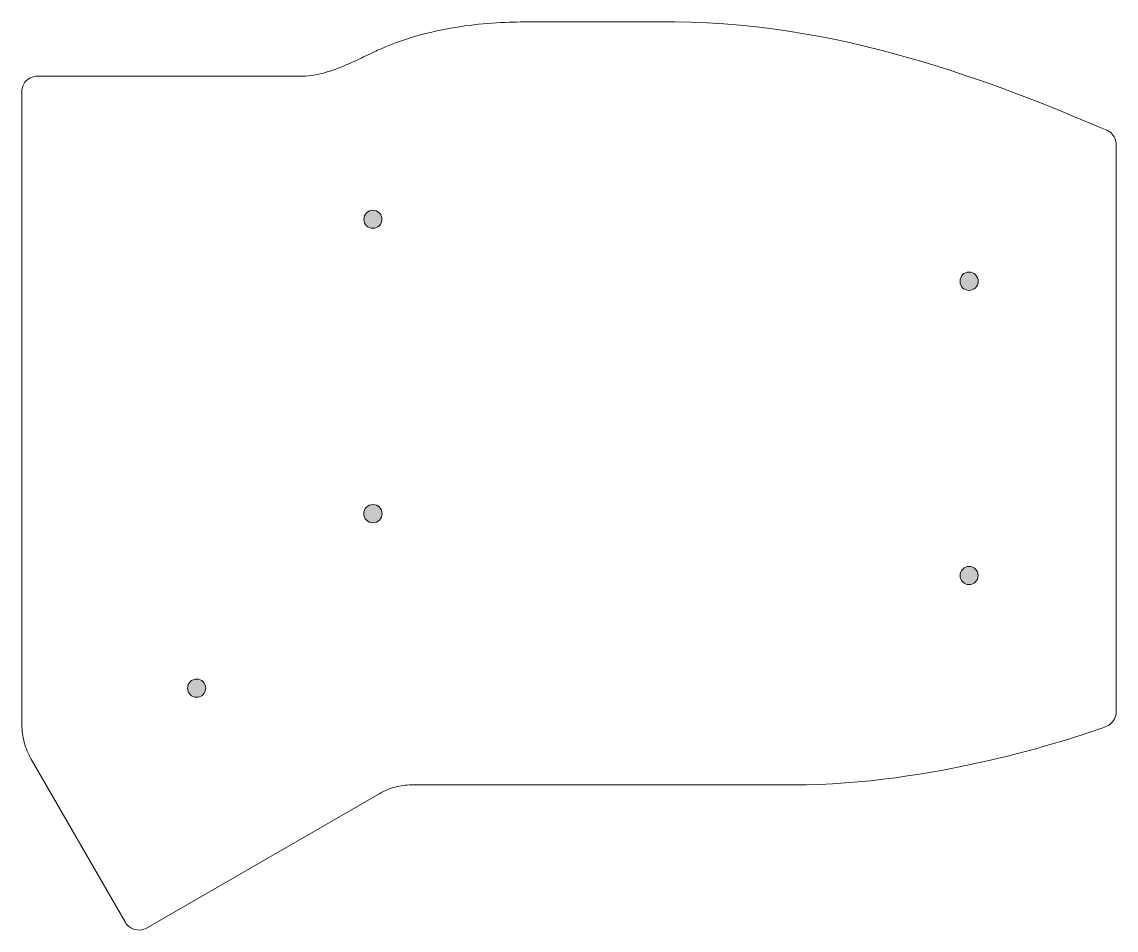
# Model space of a CAD drawing. Header units: millimetres. Extents: x 0 to 141, y 0 to 118.
import ezdxf

# ---------------------------------------------------------------- set-up
doc = ezdxf.new("R2010")
doc.units = ezdxf.units.MM
doc.header["$MEASUREMENT"] = 0
doc.layers.add('Layer 1', color=7, linetype='Continuous')

# ---------------------------------------------------------------- blocks, each defined once
blk = doc.blocks.new('block 5')
at = {"layer": 'Layer 1', "true_color": 0xffffff}
h = blk.add_hatch(color=7, dxfattribs=at)
h.dxf.hatch_style = 2
edge = h.paths.add_edge_path()
edge.add_spline(control_points=[(45.43, 93.32), (46.08, 93.32), (46.6, 92.79), (46.6, 92.15), (46.6, 91.5), (46.08, 90.98), (45.43, 90.98), (44.79, 90.98), (44.27, 91.5), (44.27, 92.15), (44.27, 92.79), (44.79, 93.32), (45.43, 93.32)], knot_values=[0, 0, 0, 0, 1, 1, 1, 2, 2, 2, 3, 3, 3, 4, 4, 4, 4], degree=3, periodic=1)
h = blk.add_hatch(color=7, dxfattribs=at)
h.dxf.hatch_style = 2
edge = h.paths.add_edge_path()
edge.add_spline(control_points=[(122.43, 85.33), (123.08, 85.33), (123.61, 84.8), (123.61, 84.15), (123.61, 83.5), (123.08, 82.97), (122.43, 82.97), (121.78, 82.97), (121.26, 83.5), (121.26, 84.15), (121.26, 84.8), (121.78, 85.33), (122.43, 85.33)], knot_values=[0, 0, 0, 0, 1, 1, 1, 2, 2, 2, 3, 3, 3, 4, 4, 4, 4], degree=3, periodic=1)
h = blk.add_hatch(color=7, dxfattribs=at)
h.dxf.hatch_style = 2
edge = h.paths.add_edge_path()
edge.add_spline(control_points=[(45.43, 55.33), (46.09, 55.33), (46.62, 54.8), (46.62, 54.15), (46.62, 53.5), (46.09, 52.97), (45.43, 52.97), (44.78, 52.97), (44.25, 53.5), (44.25, 54.15), (44.25, 54.8), (44.78, 55.33), (45.43, 55.33)], knot_values=[0, 0, 0, 0, 1, 1, 1, 2, 2, 2, 3, 3, 3, 4, 4, 4, 4], degree=3, periodic=1)
h = blk.add_hatch(color=7, dxfattribs=at)
h.dxf.hatch_style = 2
edge = h.paths.add_edge_path()
edge.add_spline(control_points=[(122.43, 47.33), (123.08, 47.33), (123.6, 46.81), (123.6, 46.16), (123.6, 45.51), (123.08, 44.99), (122.43, 44.99), (121.79, 44.99), (121.26, 45.51), (121.26, 46.16), (121.26, 46.81), (121.79, 47.33), (122.43, 47.33)], knot_values=[0, 0, 0, 0, 1, 1, 1, 2, 2, 2, 3, 3, 3, 4, 4, 4, 4], degree=3, periodic=1)
h = blk.add_hatch(color=7, dxfattribs=at)
h.dxf.hatch_style = 2
edge = h.paths.add_edge_path()
edge.add_spline(control_points=[(22.66, 32.8), (23.31, 32.8), (23.84, 32.27), (23.84, 31.62), (23.84, 30.97), (23.31, 30.44), (22.66, 30.44), (22.01, 30.44), (21.49, 30.97), (21.49, 31.62), (21.49, 32.27), (22.01, 32.8), (22.66, 32.8)], knot_values=[0, 0, 0, 0, 1, 1, 1, 2, 2, 2, 3, 3, 3, 4, 4, 4, 4], degree=3, periodic=1)
at = {"layer": 'Layer 1', "color": 7, "lineweight": 15, "true_color": 0xffffff}
for points in [[(45.43, 93.32), (46.08, 93.32), (46.6, 92.79), (46.6, 92.15), (46.6, 91.5), (46.08, 90.98), (45.43, 90.98), (44.79, 90.98), (44.27, 91.5), (44.27, 92.15), (44.27, 92.79), (44.79, 93.32), (45.43, 93.32)], [(122.43, 85.33), (123.08, 85.33), (123.61, 84.8), (123.61, 84.15), (123.61, 83.5), (123.08, 82.97), (122.43, 82.97), (121.78, 82.97), (121.26, 83.5), (121.26, 84.15), (121.26, 84.8), (121.78, 85.33), (122.43, 85.33)], [(45.43, 55.33), (46.09, 55.33), (46.62, 54.8), (46.62, 54.15), (46.62, 53.5), (46.09, 52.97), (45.43, 52.97), (44.78, 52.97), (44.25, 53.5), (44.25, 54.15), (44.25, 54.8), (44.78, 55.33), (45.43, 55.33)], [(122.43, 47.33), (123.08, 47.33), (123.6, 46.81), (123.6, 46.16), (123.6, 45.51), (123.08, 44.99), (122.43, 44.99), (121.79, 44.99), (121.26, 45.51), (121.26, 46.16), (121.26, 46.81), (121.79, 47.33), (122.43, 47.33)], [(22.66, 32.8), (23.31, 32.8), (23.84, 32.27), (23.84, 31.62), (23.84, 30.97), (23.31, 30.44), (22.66, 30.44), (22.01, 30.44), (21.49, 30.97), (21.49, 31.62), (21.49, 32.27), (22.01, 32.8), (22.66, 32.8)]]:
    blk.add_open_spline(points, degree=3, knots=[0, 0, 0, 0, 1, 1, 1, 2, 2, 2, 3, 3, 3, 4, 4, 4, 4], dxfattribs=at)
blk = doc.blocks.new('block 6')
at = {"layer": 'Layer 1', "color": 7, "lineweight": 20, "true_color": 0xffffff}
for points in [[(58.5, 117.25), (59.09, 117.32)], [(59.09, 117.32), (59.68, 117.38)], [(59.68, 117.38), (60.25, 117.43)], [(60.25, 117.43), (60.82, 117.47)], [(60.82, 117.47), (61.38, 117.51)], [(61.38, 117.51), (61.93, 117.54)], [(61.93, 117.54), (62.46, 117.57)], [(62.46, 117.57), (62.99, 117.59)], [(62.99, 117.59), (63.5, 117.6)], [(63.5, 117.6), (64, 117.61)], [(64, 117.61), (64.49, 117.62)], [(64.49, 117.62), (64.96, 117.63)], [(64.96, 117.63), (65.42, 117.63)], [(65.42, 117.63), (65.68, 117.63)], [(65.68, 117.63), (66.01, 117.63)], [(66.01, 117.63), (66.41, 117.63)], [(66.41, 117.63), (66.87, 117.63)], [(66.87, 117.63), (67.38, 117.63)], [(67.38, 117.63), (67.95, 117.63)], [(67.95, 117.63), (68.57, 117.63)], [(68.57, 117.63), (69.23, 117.63)], [(69.23, 117.63), (69.92, 117.63)], [(69.92, 117.63), (70.65, 117.63)], [(70.65, 117.63), (71.4, 117.63)], [(71.4, 117.63), (72.18, 117.63)], [(72.18, 117.63), (72.97, 117.63)], [(72.97, 117.63), (73.78, 117.63)], [(73.78, 117.63), (74.59, 117.63)], [(74.59, 117.63), (75.4, 117.63)], [(75.4, 117.63), (76.21, 117.63)], [(76.21, 117.63), (77.01, 117.63)], [(77.01, 117.63), (77.79, 117.63)], [(77.79, 117.63), (78.56, 117.63)], [(78.56, 117.63), (79.3, 117.63)], [(79.3, 117.63), (80.02, 117.63)], [(80.02, 117.63), (80.7, 117.63)], [(80.7, 117.63), (81.33, 117.63)], [(81.33, 117.63), (81.93, 117.63)], [(81.93, 117.63), (82.47, 117.63)], [(82.47, 117.63), (82.97, 117.63)], [(82.97, 117.63), (83.4, 117.63)], [(83.4, 117.63), (83.76, 117.63)], [(83.76, 117.63), (84.06, 117.63)], [(84.06, 117.63), (84.28, 117.63)], [(84.28, 117.63), (84.42, 117.63)], [(84.42, 117.63), (86.55, 117.6)], [(86.55, 117.6), (88.66, 117.53)], [(88.66, 117.53), (90.77, 117.4)], [(90.77, 117.4), (92.87, 117.22)], [(50.95, 115.77), (51.6, 115.95)], [(51.6, 115.95), (52.25, 116.12)], [(52.25, 116.12), (52.89, 116.28)], [(52.89, 116.28), (53.53, 116.43)], [(53.53, 116.43), (54.17, 116.56)], [(54.17, 116.56), (54.8, 116.69)], [(54.8, 116.69), (55.43, 116.81)], [(55.43, 116.81), (56.06, 116.91)], [(56.06, 116.91), (56.68, 117.01)], [(56.68, 117.01), (57.29, 117.1)], [(57.29, 117.1), (57.9, 117.18)], [(57.9, 117.18), (58.5, 117.25)], [(92.87, 117.22), (94.96, 117.01)], [(94.96, 117.01), (97.03, 116.75)], [(97.03, 116.75), (99.09, 116.45)], [(99.09, 116.45), (101.14, 116.11)], [(101.14, 116.11), (103.16, 115.74)], [(47.07, 114.41), (47.71, 114.67)], [(47.71, 114.67), (48.36, 114.91)], [(48.36, 114.91), (49.01, 115.15)], [(49.01, 115.15), (49.66, 115.37)], [(49.66, 115.37), (50.3, 115.57)], [(50.3, 115.57), (50.95, 115.77)], [(103.16, 115.74), (105.16, 115.34)], [(105.16, 115.34), (107.14, 114.91)], [(107.14, 114.91), (109.1, 114.45)], [(43.94, 112.96), (44.24, 113.1)], [(44.24, 113.1), (44.53, 113.24)], [(44.53, 113.24), (44.81, 113.38)], [(44.81, 113.38), (45.08, 113.5)], [(45.08, 113.5), (45.34, 113.63)], [(45.34, 113.63), (45.58, 113.75)], [(45.58, 113.75), (45.81, 113.86)], [(45.81, 113.86), (46.03, 113.96)], [(46.03, 113.96), (46.24, 114.05)], [(46.24, 114.05), (46.42, 114.13)], [(46.42, 114.13), (47.07, 114.41)], [(109.1, 114.45), (111.02, 113.97)], [(111.02, 113.97), (112.92, 113.47)], [(112.92, 113.47), (114.8, 112.95)], [(40.59, 111.52), (40.94, 111.65)], [(40.94, 111.65), (41.3, 111.79)], [(41.3, 111.79), (41.65, 111.93)], [(41.65, 111.93), (41.99, 112.07)], [(41.99, 112.07), (42.33, 112.22)], [(42.33, 112.22), (42.67, 112.37)], [(42.67, 112.37), (43, 112.52)], [(43, 112.52), (43.32, 112.66)], [(43.32, 112.66), (43.63, 112.81)], [(43.63, 112.81), (43.94, 112.96)], [(114.8, 112.95), (116.63, 112.41)], [(116.63, 112.41), (118.44, 111.86)], [(118.44, 111.86), (120.21, 111.3)], [(0.68, 110.05), (0.9, 110.23)], [(0.9, 110.23), (1.15, 110.39)], [(1.15, 110.39), (1.41, 110.51)], [(1.41, 110.51), (1.69, 110.59)], [(1.69, 110.59), (1.89, 110.62)], [(1.89, 110.62), (2.1, 110.63)], [(2.1, 110.63), (36.44, 110.63)], [(36.44, 110.63), (36.76, 110.64)], [(36.44, 110.63), (36.44, 110.63)], [(36.76, 110.64), (37.09, 110.66)], [(37.09, 110.66), (37.43, 110.7)], [(37.43, 110.7), (37.77, 110.75)], [(37.77, 110.75), (38.12, 110.81)], [(38.12, 110.81), (38.47, 110.88)], [(38.47, 110.88), (38.82, 110.97)], [(38.82, 110.97), (39.17, 111.06)], [(39.17, 111.06), (39.52, 111.17)], [(39.52, 111.17), (39.88, 111.28)], [(39.88, 111.28), (40.24, 111.4)], [(40.24, 111.4), (40.59, 111.52)], [(120.21, 111.3), (121.94, 110.72)], [(121.94, 110.72), (123.63, 110.15)], [(0.1, 108.63), (0.11, 108.83)], [(0.11, 108.83), (0.14, 109.03)], [(0.14, 109.03), (0.22, 109.32)], [(0.22, 109.32), (0.34, 109.58)], [(0.34, 109.58), (0.5, 109.83)], [(0.5, 109.83), (0.68, 110.05)], [(123.63, 110.15), (125.29, 109.57)], [(125.29, 109.57), (126.9, 108.98)], [(126.9, 108.98), (128.46, 108.4)], [(0.1, 26.96), (0.1, 108.63)], [(128.46, 108.4), (129.98, 107.82)], [(129.98, 107.82), (131.45, 107.25)], [(131.45, 107.25), (132.87, 106.69)], [(132.87, 106.69), (134.23, 106.14)], [(134.23, 106.14), (135.55, 105.6)], [(135.55, 105.6), (136.8, 105.08)], [(136.8, 105.08), (138.01, 104.57)], [(138.01, 104.57), (139.15, 104.09)], [(139.15, 104.09), (140.23, 103.64)], [(140.23, 103.64), (140.42, 103.54)], [(140.42, 103.54), (140.6, 103.42)], [(140.6, 103.42), (140.77, 103.29)], [(140.77, 103.29), (140.92, 103.14)], [(140.92, 103.14), (141.06, 102.97)], [(141.06, 102.97), (141.17, 102.79)], [(141.17, 102.79), (141.26, 102.6)], [(141.26, 102.6), (141.34, 102.4)], [(141.34, 102.4), (141.39, 102.19)], [(141.39, 102.19), (141.42, 101.98)], [(141.42, 101.98), (141.42, 101.83)], [(141.42, 101.83), (141.42, 28.55)], [(141.41, 28.31), (141.37, 28.08)], [(141.42, 28.55), (141.41, 28.31)], [(0.1, 26.66), (0.1, 26.96)], [(140.62, 26.93), (140.43, 26.8)], [(140.8, 27.09), (140.62, 26.93)], [(140.96, 27.26), (140.8, 27.09)], [(141.09, 27.44), (140.96, 27.26)], [(141.21, 27.64), (141.09, 27.44)], [(141.3, 27.86), (141.21, 27.64)], [(141.37, 28.08), (141.3, 27.86)], [(0.12, 26.36), (0.1, 26.66)], [(0.14, 26.07), (0.12, 26.36)], [(0.18, 25.77), (0.14, 26.07)], [(0.22, 25.48), (0.18, 25.77)], [(0.27, 25.19), (0.22, 25.48)], [(136.89, 25.56), (136.06, 25.29)], [(137.66, 25.81), (136.89, 25.56)], [(138.37, 26.04), (137.66, 25.81)], [(139, 26.26), (138.37, 26.04)], [(139.57, 26.46), (139, 26.26)], [(140.07, 26.63), (139.57, 26.46)], [(140.22, 26.69), (140.07, 26.63)], [(140.43, 26.8), (140.22, 26.69)], [(0.34, 24.9), (0.27, 25.19)], [(0.41, 24.61), (0.34, 24.9)], [(0.49, 24.33), (0.41, 24.61)], [(0.58, 24.05), (0.49, 24.33)], [(0.68, 23.77), (0.58, 24.05)], [(132.15, 24.12), (131.04, 23.8)], [(133.21, 24.42), (132.15, 24.12)], [(134.22, 24.72), (133.21, 24.42)], [(135.17, 25.01), (134.22, 24.72)], [(136.06, 25.29), (135.17, 25.01)], [(0.79, 23.49), (0.68, 23.77)], [(0.9, 23.22), (0.79, 23.49)], [(1.03, 22.95), (0.9, 23.22)], [(1.17, 22.69), (1.03, 22.95)], [(1.31, 22.43), (1.17, 22.69)], [(127.42, 22.85), (126.12, 22.54)], [(128.67, 23.17), (127.42, 22.85)], [(129.88, 23.49), (128.67, 23.17)], [(131.04, 23.8), (129.88, 23.49)], [(13.47, 1.38), (1.31, 22.43)], [(120.56, 21.32), (119.09, 21.04)], [(122, 21.62), (120.56, 21.32)], [(123.41, 21.92), (122, 21.62)], [(124.79, 22.22), (123.41, 21.92)], [(126.12, 22.54), (124.79, 22.22)], [(111.32, 19.85), (109.71, 19.67)], [(112.92, 20.06), (111.32, 19.85)], [(114.5, 20.28), (112.92, 20.06)], [(116.05, 20.52), (114.5, 20.28)], [(117.58, 20.77), (116.05, 20.52)], [(119.09, 21.04), (117.58, 20.77)], [(47.05, 18.4), (46.81, 18.29)], [(47.29, 18.51), (47.05, 18.4)], [(47.54, 18.61), (47.29, 18.51)], [(47.79, 18.7), (47.54, 18.61)], [(48.04, 18.78), (47.79, 18.7)], [(48.3, 18.85), (48.04, 18.78)], [(48.56, 18.92), (48.3, 18.85)], [(48.82, 18.97), (48.56, 18.92)], [(49.08, 19.02), (48.82, 18.97)], [(49.34, 19.06), (49.08, 19.02)], [(49.61, 19.09), (49.34, 19.06)], [(49.87, 19.11), (49.61, 19.09)], [(50.14, 19.12), (49.87, 19.11)], [(50.41, 19.13), (50.14, 19.12)], [(99.77, 19.13), (50.41, 19.13)], [(101.44, 19.15), (99.77, 19.13)], [(103.11, 19.19), (101.44, 19.15)], [(104.78, 19.27), (103.11, 19.19)], [(106.43, 19.38), (104.78, 19.27)], [(108.08, 19.51), (106.43, 19.38)], [(109.71, 19.67), (108.08, 19.51)], [(46.33, 18.04), (16.2, 0.65)], [(46.57, 18.17), (46.33, 18.04)], [(46.81, 18.29), (46.57, 18.17)], [(13.58, 1.21), (13.47, 1.38)], [(13.71, 1.05), (13.58, 1.21)], [(13.92, 0.85), (13.71, 1.05)], [(14.16, 0.68), (13.92, 0.85)], [(14.41, 0.54), (14.16, 0.68)], [(14.68, 0.45), (14.41, 0.54)], [(14.97, 0.4), (14.68, 0.45)], [(15.26, 0.38), (14.97, 0.4)], [(15.54, 0.41), (15.26, 0.38)], [(15.83, 0.49), (15.54, 0.41)], [(16.02, 0.56), (15.83, 0.49)], [(16.2, 0.65), (16.02, 0.56)]]:
    blk.add_lwpolyline(points, dxfattribs=at)

msp = doc.modelspace()

# ---------------------------------------------------------------- block references
at = {"layer": 'Layer 1'}
for name in ['block 6', 'block 5']:
    msp.add_blockref(name, (0, 0), dxfattribs=at)

doc.saveas('drawing.dxf')
